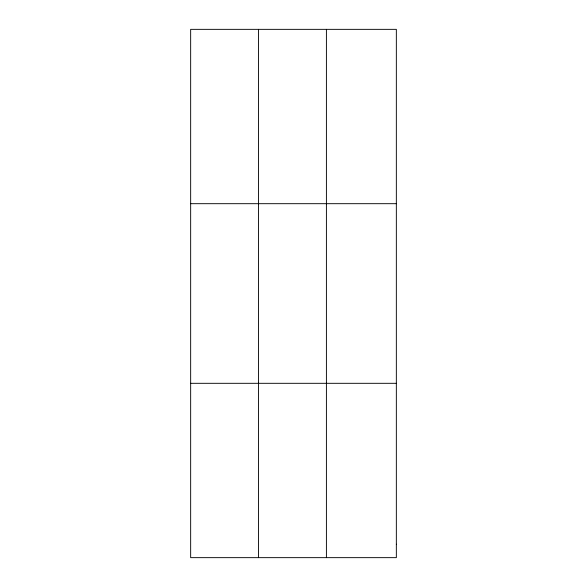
<?xml version="1.0" encoding="UTF-8"?>
<svg xmlns="http://www.w3.org/2000/svg" width="587" height="587" viewBox="0 0 587 587"><rect width="100%" height="100%" fill="white"/><g stroke="black" fill="none" stroke-linecap="round" stroke-linejoin="round"><path stroke-width="0.88" d="M258.537 557.65L258.537 29.35M326.409 557.65L326.409 29.35M190.658 203.689L396.342 203.689M190.658 383.311L396.342 383.311M396.342 544.237L396.342 557.65L190.658 557.65L190.658 29.35L396.342 29.35L396.342 544.237"/></g></svg>
